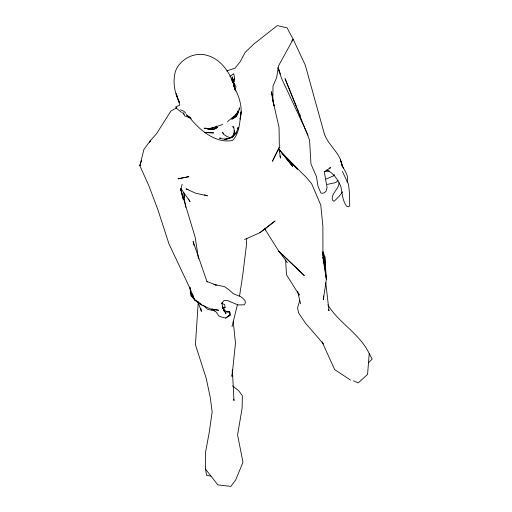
<?xml version="1.0" encoding="UTF-8"?>
<svg xmlns="http://www.w3.org/2000/svg" width="512" height="512" viewBox="0 0 512 512"><rect width="100%" height="100%" fill="white"/><g stroke="black" fill="none" stroke-linecap="round" stroke-linejoin="round"><path stroke-width="0.77" d="M190.522 289.459C189.811 296.538 196.314 302.125 202.042 305.011M323.456 295.93L323.322 299.859L326.381 279.206L324.819 256.621L322.906 251.635M327.814 304.902C339.168 323.277 359.859 333.798 369.229 353.606L367.578 374.394L358.227 382.874L353.523 380.826M232.115 374.227L231.994 376.384L235.482 343.136L233.216 321.261M232.198 372.787L232.365 369.914L233.99 400.595L233.702 399.046M246.758 238.451L246.285 246.304L242.893 273.965L239.597 295.885M198.285 301.568L195.424 344.742L206.246 378.426L210.31 397.702L212.16 411.962L209.107 433.139L205.466 452.646L205.536 469.114L206.509 475.296L210.97 476.09M191.002 293.318L190.816 295.507L195.302 300.506L190.995 293.894M234.112 133.363L233.965 134.803L232.384 137.306C228.883 138.157 225.901 136.058 223.322 133.99L222.515 132.192L223.328 133.638M234.266 131.93L233.971 127.891L232.883 126.253L233.331 127.91M234.08 85.984L233.414 82.995L233.837 79.187L234.637 78.253L233.715 73.664L229.952 76.384M240.723 114.72L240.109 119.123C243.04 108.326 239.507 97.126 234.4 87.565L235.558 90.534C231.546 74.63 221.805 58.125 204.518 54.752C192.442 52.602 179.629 59.91 175.398 71.437C172.557 81.869 174.534 92.934 179.411 102.445L176.154 93.677L179.834 105.094L175.731 106.874L176.365 108.211L181.434 112.39M240.934 113.254L241.139 111.782C239.597 121.491 239.872 133.069 232.493 140.48C215.29 143.725 199.194 129.741 189.261 117.05L190.47 118.099M237.523 112.474L238.144 111.034C238.112 114.97 235.405 118.042 231.738 119.213L234.886 117.139M347.008 182.189C349.613 174.989 343.219 169.632 341.293 163.405M238.042 111.667L237.728 113.555L235.251 114.886L237.069 112.954M222.24 302.118C221.306 305.306 223.853 308.083 224.154 311.187L222.445 306.387L225.888 313.702L223.968 309.786L226.662 311.584L228.461 311.942M184.256 194.726L183.974 196.269L185.779 207.309M237.882 112.371L238.144 111.034M235.213 91.117L235.955 86.746L234.048 83.238L234.438 84.736M232.006 326.726L237.51 304.371M183.187 199.181L180.781 189.53L182.106 184.314M234.496 81.997L234.637 78.253L233.594 79.443M299.725 300.608L297.555 307.846L298.598 312.941L305.632 323.328L323.52 343.994M339.059 182.656C339.046 189.293 330.81 193.395 332.397 200.045L333.888 201.344L334.637 200.806L339.29 196.109L342.49 191.885M141.581 160.531L139.853 165.715L148.813 185.651L157.805 209.446L168.954 243.846L190.291 289.056L193.965 298.541L192.525 293.984M140.467 164.269L139.853 165.715L143.942 149.389L150.592 140.358L156.474 133.824L170.829 111.136L176.851 107.61M149.978 141.805L150.592 140.358L149.504 142.336M237.043 113.338L235.622 115.763M239.008 109.235L239.757 107.718C238.701 114.445 231.814 117.286 227.539 121.754M237.754 113.037L235.878 116.819L238.093 112.442L237.286 113.619M279.328 147.309L272.467 161.158L279.328 147.309L279.117 130.675L279.002 127.072L272.819 100.403L271.45 91.674L274.118 105.946L272.819 100.403L272.992 85.914L276.653 77.613L278.515 65.862L293.171 39.264L287.072 27.84L277.254 25.6L253.824 44.064L245.21 52.326L240.109 61.818L235.104 68.077L226.81 70.957M334.477 174.598L333.638 175.782L326.106 179.085M216.557 125.978L214.643 128.006L211.68 128.806M291.738 41.082L293.171 39.264L305.242 65.056L324.275 133.568C327.994 145.485 340.966 153.069 342.074 166.15M237.267 128.538L238.182 127.437C236.429 136.122 227.962 141.069 219.424 138.182L220.749 137.997M221.222 303.795L224.166 300.518L227.066 300.422L238.08 304.934L244.205 304.813L245.331 303.091L245.069 300.531L242.445 297.939L240.493 296.595L233.427 293.747L228.755 289.594L224.499 286.643L213.926 284.474M368.416 362.829L372.147 359.059L369.229 353.606M338.054 180.461L335.821 182.547L327.302 184.41M211.418 309.779L212.237 309.094L218.618 310.253L210.624 308.954L202.176 305.299L194.784 299.994L197.446 301.6M259.84 232.749L275.002 221.056L259.84 232.749L244.595 239.482M234.195 116.806L235.347 115.93L233.005 117.178M225.696 318.093L229.069 315.68L225.696 318.093L221.21 316.941L218.662 315.891L216.461 312.301L212.237 309.094M232.422 136.486L236.474 132.659L231.571 137.67L224.365 139.597L228.275 138.707L231.149 137.37M223.002 308.48L225.018 307.43L224.717 304.64L222.035 303.475M214.285 128.941L217.779 127.206C214.413 130.579 209.728 129.715 205.709 128.314L207.725 128.461M228.205 316.294L230.502 315.232L229.67 311.866L226.445 311.405M222.784 124.474C216.608 126.099 210.618 130.048 204.019 128.192L209.613 128.461L212.787 127.757L210.33 129.254L205.709 128.314L209.421 129.267L213.715 129.51L208.557 129.363L209.99 129.254M329.158 168.077L330.694 167.667L324.275 171.802L327.091 187.52L326.144 191.046L324.454 192.73L322.534 193.299L320.858 193.005L318.003 186.17L316.422 176.506L310.963 164.032L309.568 140.006L285.043 78.662L296.794 107.277M324.275 171.654L329.242 170.982M226.355 312.077L229.67 311.866L229.715 314.298L229.67 311.866M214.925 310.938L207.686 309.408L203.43 305.222M214.509 284.64L216.269 285.139L206.95 281.446M188.205 189.562L185.984 188.838L195.616 193.184L207.437 195.84L204.48 194.874M180.474 109.76L183.955 111.328L185.786 113.254M279.206 150.47L280.544 151.245L292.659 166.445L279.456 149.914L297.485 169.261L290.835 162.598M199.437 302.81L200.768 303.61M350.675 380.16L334.701 369.658L322.106 341.926L322.81 342.957M326.605 169.984C333.85 173.12 337.613 179.59 340.806 186.342C342.272 192.934 342.394 200.493 346.509 206.08L348.256 206.758L349.709 205.99L349.587 194.515L348.57 184.429L342.298 171.251M232.627 385.92L238.701 390.752L242.362 395.757L242.112 408.166L237.581 434.931L242.976 462.272L235.667 479.994L230.803 486.4L217.811 484.87L205.536 469.114M184.326 114.291L182.739 112.627L184.864 116L190.291 118.022L186.387 114.758L191.219 118.771M188.416 116.512L190.592 118.266M282.08 153.574L284.41 155.654M286.688 157.805L306.24 177.325L311.674 183.757L320.781 205.146L322.886 226.336L322.944 258.029M278.618 149.024L280.544 151.245L279.456 149.914M287.392 262.662L278.829 251.232L264.685 228.742M264.653 228.595L265.53 229.888L264.691 228.563M180.96 188.544L190.022 201.606L188.442 198.893M233.734 85.869L235.11 89.76L234.234 86.675M231.162 79.059L233.216 83.002L234.029 85.939M308.096 135.194L281.754 78.835L277.779 67.616M328.403 309.421L328.998 310.816L325.766 282.624M297.395 108.742L298.899 112.41M299.507 113.875L300.41 116.077M278.368 68.838L280.435 73.99M233.875 85.709L234.47 87.213M279.789 155.917L280.659 158.106L278.758 148.16M278.573 68.826L279.398 71.034M197.946 301.901L201.376 311.36L200.87 308.314M298.56 293.107L299.29 295.142L286.47 274.765L285.645 260.032M207.168 282.15L193.107 241.44L193.997 245.331M343.302 168.032L340.32 159.974L340.902 162.029M180.781 189.53L195.181 237.318L198.464 258.458M297.619 291.45L300.595 303.827M180.768 188.928L183.181 198.995M233.466 83.213L232.102 76.813L233.414 82.995M322.829 257.421L326.381 279.206L322.842 252.493M190.074 287.661L190.291 289.056M183.642 192.32L184.442 197.555M322.835 252.486L324.858 268.134M189.907 287.2L190.515 292.64L190.406 289.664M324.819 256.621L325.133 265.286M234.413 130.496L233.965 134.803L234.413 130.496M233.53 135.494L231.731 137.421L233.53 135.494M225.018 307.43L222.88 308.544L225.018 307.43M183.808 177.606L178.029 178.822L188.813 176.672L183.808 177.606M213.53 132.883L204.928 132.531L213.53 132.883M304.211 275.456L278.829 251.232L304.211 275.456"/></g></svg>
